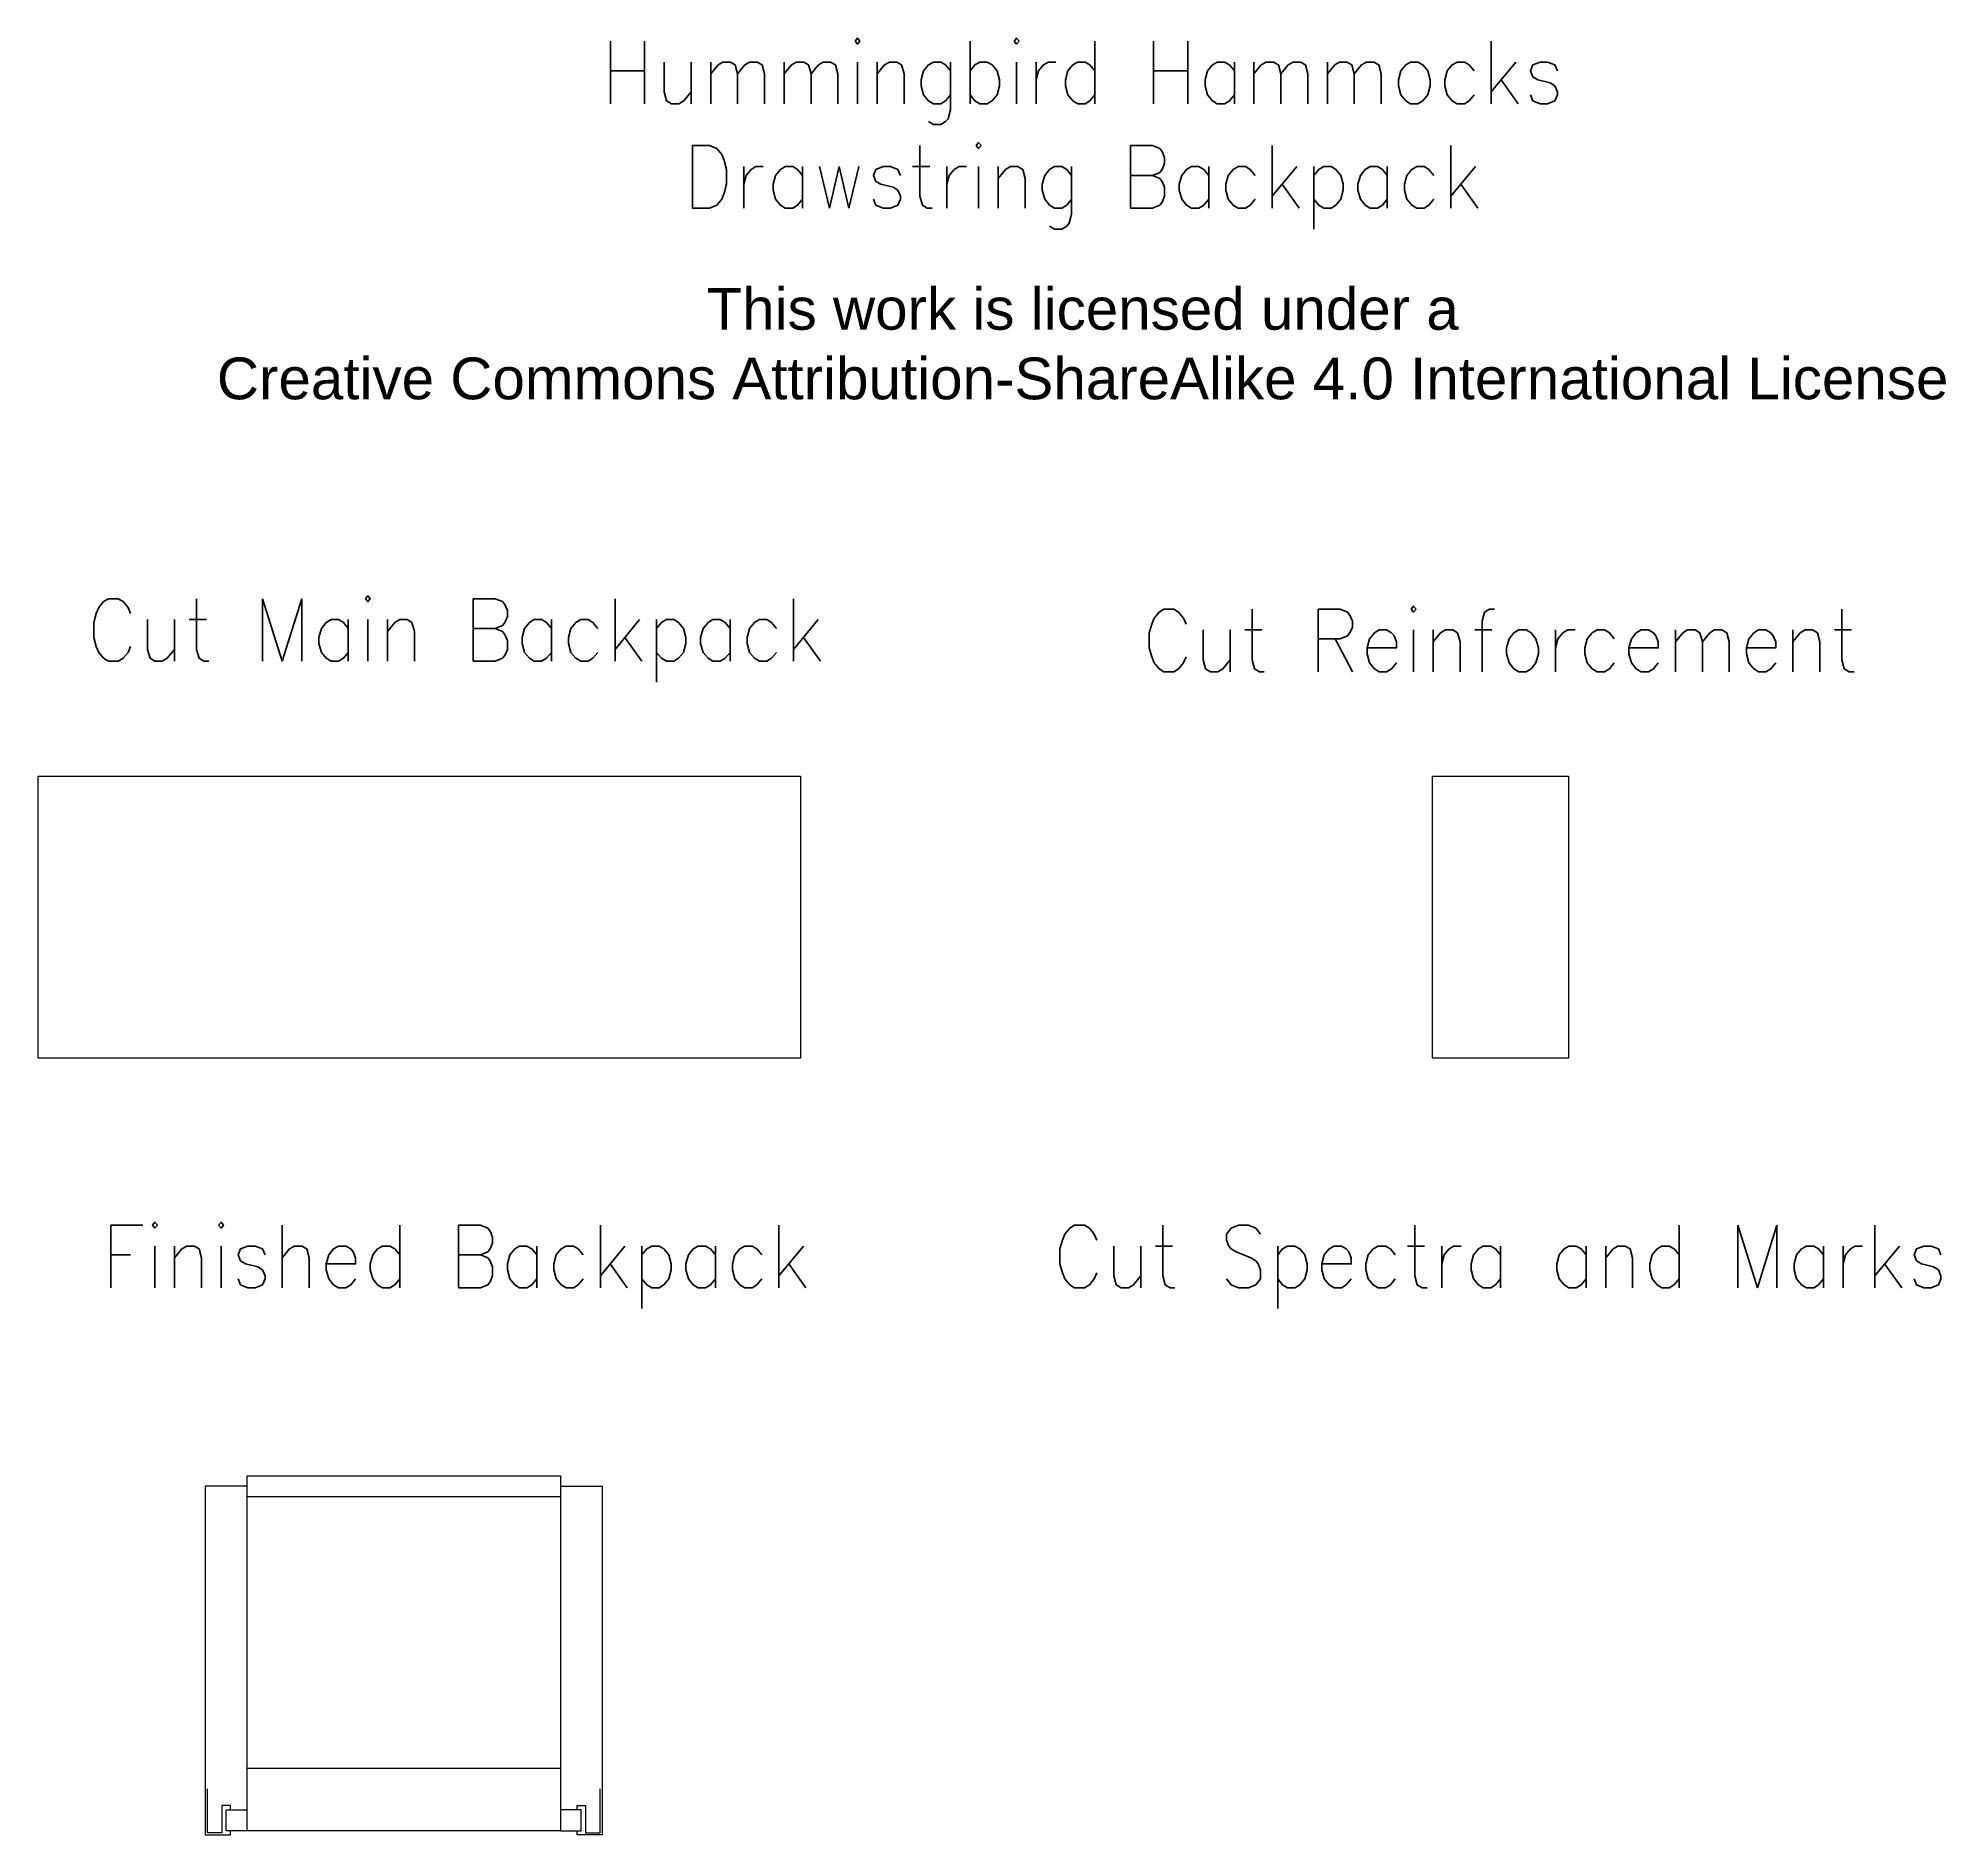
# Model space of a CAD drawing. Header units: inches. Extents: x 0 to 91.3, y 2.8 to 88.8.
import ezdxf

# ---------------------------------------------------------------- set-up
doc = ezdxf.new("R2010")
doc.units = ezdxf.units.IN
doc.layers.get('0').update_dxf_attribs({"lineweight": 25, "true_color": 0xffffff})
doc.layers.add('Labels', color=4, linetype='Continuous', lineweight=25, true_color=0x00ffff)
doc.styles.add('textstyle11', font='Standard')
doc.styles.add('textstyle12', font='Standard')
doc.styles.add('textstyle13', font='Standard')
doc.styles.add('textstyle14', font='Standard')
doc.styles.add('textstyle15', font='Standard')
doc.styles.add('textstyle16', font='Standard')

msp = doc.modelspace()

# ---------------------------------------------------------------- linework, layer by layer
for p, q in [((0, 40), (0, 53.5)), ((0, 53.5), (36.5, 53.5)), ((36.5, 53.5), (36.5, 40)), ((66.75, 40), (66.75, 53.5)), ((66.75, 53.5), (73.25, 53.5)), ((73.25, 53.5), (73.25, 40)), ((36.5, 40), (0, 40)), ((73.25, 40), (66.75, 40)), ((10, 19.5), (8, 19.5)), ((8, 19.5), (8, 2.8)), ((10, 3), (10, 20)), ((10, 20), (25, 20)), ((25, 20), (25, 3)), ((25, 19.5), (27, 19.5)), ((27, 19.5), (27, 2.8)), ((10, 19), (25, 19)), ((10, 6), (25, 6)), ((8.1, 2.9), (8.1, 5)), ((26.9, 2.9), (26.9, 5)), ((9.2, 4.2), (8.8, 4.2)), ((8.8, 4.2), (8.8, 2.9)), ((9, 3), (9, 4)), ((9, 4), (10, 4)), ((9.2, 4), (9.2, 4.2)), ((26, 4), (25, 4)), ((25.8, 4), (25.8, 4.2)), ((25.8, 4.2), (26.2, 4.2)), ((26, 3), (26, 4)), ((26.2, 4.2), (26.2, 2.9)), ((8, 2.8), (9.2, 2.8)), ((8.8, 2.9), (8.1, 2.9)), ((10, 3), (9, 3)), ((9.2, 2.8), (9.2, 3)), ((25, 3), (10, 3)), ((25, 3), (26, 3)), ((25.8, 2.8), (25.8, 3)), ((27, 2.8), (25.8, 2.8)), ((26.2, 2.9), (26.9, 2.9))]:
    msp.add_line(p, q)

# ---------------------------------------------------------------- texts
at = {"attachment_point": 5}
for s, insert, char_height, style in [('\\H3;Hummingbird Hammocks\\PDrawstring Backpack', (50, 84.2), 0.06843, 'textstyle11'), ('\\fHelvetica Neue,Helvetica,Arial,sans-serif|b0|i0|c0|p0;\\c3618615;\\H1.99926;This work is licensed under a \\P\\c13730329;Creative Commons Attribution-ShareAlike 4.0 International License', (50, 74.2), 0.068434, 'textstyle12')]:
    msp.add_mtext(s, dxfattribs=dict(at, insert=insert, char_height=char_height, style=style))
at = {"layer": 'Labels', "char_height": 0.06843, "attachment_point": 5}
for s, insert, style in [('\\H3;Cut Main Backpack', (20, 60), 'textstyle14'), ('\\H3;Cut Reinforcement', (70, 60), 'textstyle15'), ('\\H3;Finished Backpack', (20, 30), 'textstyle13'), ('\\H3;Cut Spectra and Marks', (70, 30), 'textstyle16')]:
    msp.add_mtext(s, dxfattribs=dict(at, insert=insert, style=style))

doc.saveas('drawing.dxf')
